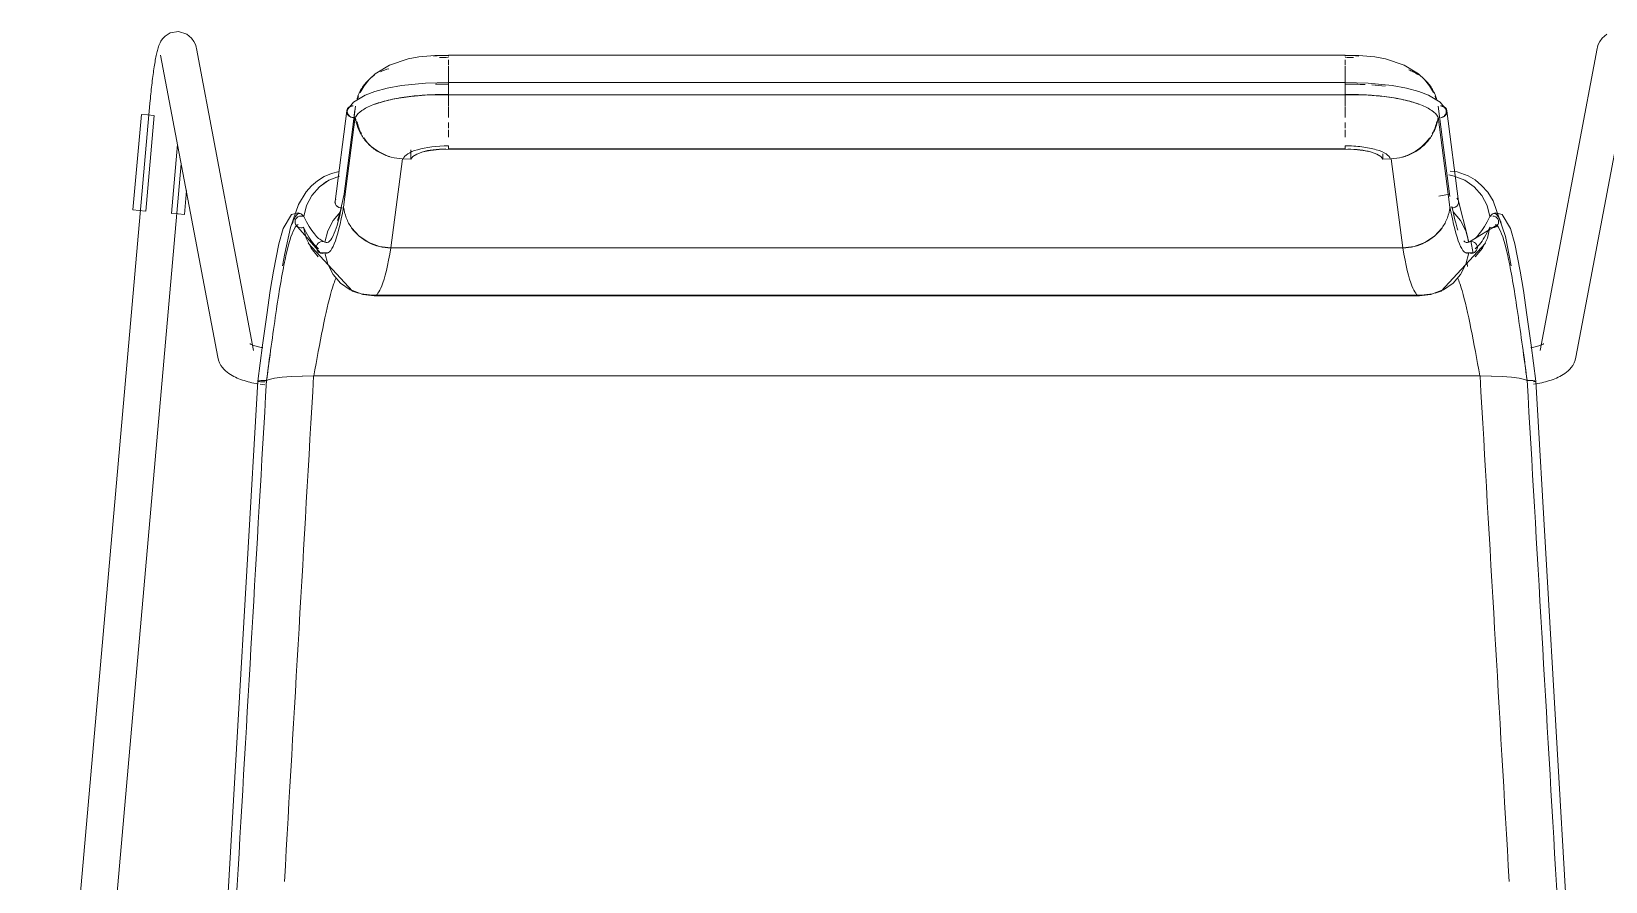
# Model space of a CAD drawing. Header units: millimetres. Extents: x 155927 to 317870, y -36033 to 97293.
# Drawn here: x 164063 to 164580, y 12869 to 13148 of the extents above; entities that cross this region are included whole.
import ezdxf

# ---------------------------------------------------------------- set-up
doc = ezdxf.new("R2010")
doc.units = ezdxf.units.MM
doc.header["$MEASUREMENT"] = 0
doc.layers.add('I-FURN', color=8, linetype='CONTINUOUS', lineweight=9)

msp = doc.modelspace()

# ---------------------------------------------------------------- linework, layer by layer
at = {"layer": 'I-FURN'}
for p, q in [((164108.38, 13147.8), (164106.73, 13146.75)), ((164111.14, 13148.28), (164108.38, 13147.8)), ((164113.89, 13147.45), (164111.14, 13148.28)), ((164113.89, 13147.45), (164115.47, 13146.12)), ((164580.83, 13147.45), (164579.25, 13146.12)), ((164104.11, 13141.67), (164104.01, 13141.24)), ((164104.21, 13142.08), (164104.11, 13141.67)), ((164104.32, 13142.48), (164104.21, 13142.08)), ((164104.44, 13142.88), (164104.32, 13142.48)), ((164104.56, 13143.28), (164104.44, 13142.88)), ((164104.7, 13143.68), (164104.56, 13143.28)), ((164104.87, 13144.11), (164104.7, 13143.68)), ((164105.09, 13144.58), (164104.87, 13144.11)), ((164105.39, 13145.14), (164105.09, 13144.58)), ((164105.87, 13145.85), (164105.39, 13145.14)), ((164106.73, 13146.75), (164105.87, 13145.85)), ((164115.47, 13146.12), (164116.21, 13145.04)), ((164116.21, 13145.04), (164116.59, 13144.24)), ((164116.59, 13144.24), (164116.8, 13143.62)), ((164116.8, 13143.62), (164116.94, 13143.1)), ((164116.94, 13143.1), (164117.03, 13142.69)), ((164135.84, 13043.4), (164117.03, 13142.69)), ((164577.69, 13142.69), (164558.88, 13043.4)), ((164577.78, 13143.1), (164577.69, 13142.69)), ((164577.92, 13143.62), (164577.78, 13143.1)), ((164578.13, 13144.24), (164577.92, 13143.62)), ((164578.5, 13145.04), (164578.13, 13144.24)), ((164579.25, 13146.12), (164578.5, 13145.04)), ((164103.16, 13136.61), (164103.07, 13136.01)), ((164103.25, 13137.2), (164103.16, 13136.61)), ((164103.34, 13137.77), (164103.25, 13137.2)), ((164103.44, 13138.32), (164103.34, 13137.77)), ((164103.53, 13138.85), (164103.44, 13138.32)), ((164103.62, 13139.37), (164103.53, 13138.85)), ((164103.72, 13139.86), (164103.62, 13139.37)), ((164103.81, 13140.34), (164103.72, 13139.86)), ((164103.91, 13140.8), (164103.81, 13140.34)), ((164104.01, 13141.24), (164103.91, 13140.8)), ((164105.24, 13140.45), (164124.05, 13041.16)), ((164175.84, 13134.36), (164180.56, 13137.23)), ((164180.56, 13137.23), (164186.71, 13139.25)), ((164186.71, 13139.25), (164190.21, 13139.9)), ((164190.21, 13139.9), (164195.42, 13140.42)), ((164195.42, 13140.42), (164199.93, 13140.5)), ((164199.93, 13140.5), (164199.93, 13140.33)), ((164494.79, 13140.5), (164199.93, 13140.5)), ((164199.93, 13140.2), (164199.93, 13140.48)), ((164199.93, 13137.26), (164199.93, 13139.01)), ((164199.93, 13134.4), (164199.93, 13136.98)), ((164494.79, 13140.33), (164494.79, 13140.5)), ((164499.3, 13140.42), (164494.79, 13140.5)), ((164494.79, 13140.48), (164494.79, 13140.2)), ((164494.79, 13139.01), (164494.79, 13137.26)), ((164494.79, 13136.98), (164494.79, 13134.4)), ((164504.51, 13139.9), (164499.3, 13140.42)), ((164508.01, 13139.25), (164504.51, 13139.9)), ((164514.16, 13137.23), (164508.01, 13139.25)), ((164518.88, 13134.36), (164514.16, 13137.23)), ((164570.67, 13041.16), (164589.48, 13140.45)), ((164102.45, 13131.38), (164102.37, 13130.67)), ((164102.54, 13132.08), (164102.45, 13131.38)), ((164102.62, 13132.77), (164102.54, 13132.08)), ((164102.71, 13133.44), (164102.62, 13132.77)), ((164102.8, 13134.11), (164102.71, 13133.44)), ((164102.89, 13134.76), (164102.8, 13134.11)), ((164102.98, 13135.39), (164102.89, 13134.76)), ((164103.07, 13136.01), (164102.98, 13135.39)), ((164172.2, 13130.45), (164173.87, 13132.52)), ((164173.87, 13132.52), (164175.84, 13134.36)), ((164184.49, 13130.52), (164192.37, 13131.32)), ((164192.37, 13131.32), (164199.93, 13131.46)), ((164199.93, 13134.24), (164199.93, 13131.22)), ((164199.93, 13131.22), (164199.93, 13134.23)), ((164494.79, 13131.46), (164199.93, 13131.46)), ((164199.93, 13127.51), (164199.93, 13131.46)), ((164199.93, 13131.46), (164199.93, 13131.39)), ((164199.93, 13131.39), (164199.93, 13131.2)), ((164494.79, 13131.22), (164494.79, 13134.24)), ((164494.79, 13134.23), (164494.79, 13131.22)), ((164494.79, 13131.46), (164494.79, 13127.61)), ((164502.35, 13131.32), (164494.79, 13131.46)), ((164494.79, 13131.39), (164494.79, 13131.46)), ((164494.79, 13131.2), (164494.79, 13131.39)), ((164510.23, 13130.52), (164502.35, 13131.32)), ((164520.85, 13132.52), (164518.88, 13134.36)), ((164522.52, 13130.45), (164520.85, 13132.52)), ((164101.91, 13126.26), (164101.84, 13125.51)), ((164101.98, 13127.01), (164101.91, 13126.26)), ((164102.06, 13127.76), (164101.98, 13127.01)), ((164102.13, 13128.49), (164102.06, 13127.76)), ((164102.21, 13129.23), (164102.13, 13128.49)), ((164102.29, 13129.95), (164102.21, 13129.23)), ((164102.37, 13130.67), (164102.29, 13129.95)), ((164168.73, 13125.08), (164172.56, 13127.38)), ((164170.86, 13128.18), (164172.2, 13130.45)), ((164172.56, 13127.38), (164175.73, 13128.57)), ((164175.73, 13128.57), (164179.77, 13129.65)), ((164182.1, 13126.11), (164178.6, 13125.3)), ((164179.77, 13129.65), (164184.49, 13130.52)), ((164187.54, 13126.94), (164182.1, 13126.11)), ((164193.52, 13127.41), (164187.54, 13126.94)), ((164199.93, 13127.5), (164193.52, 13127.41)), ((164199.93, 13131.2), (164199.93, 13130.89)), ((164199.93, 13130.89), (164199.93, 13130.5)), ((164199.93, 13130.5), (164199.93, 13130.05)), ((164199.93, 13130.05), (164199.93, 13129.56)), ((164199.93, 13129.56), (164199.93, 13129.06)), ((164199.93, 13129.06), (164199.93, 13128.58)), ((164199.93, 13128.58), (164199.93, 13128.17)), ((164199.93, 13128.17), (164199.93, 13127.84)), ((164199.93, 13127.84), (164199.93, 13127.61)), ((164199.93, 13127.61), (164199.93, 13127.51)), ((164199.93, 13127.53), (164199.93, 13123.72)), ((164199.93, 13123.72), (164199.93, 13127.53)), ((164199.93, 13127.5), (164494.79, 13127.5)), ((164494.79, 13130.89), (164494.79, 13131.2)), ((164494.79, 13130.5), (164494.79, 13130.89)), ((164494.79, 13130.05), (164494.79, 13130.5)), ((164494.79, 13129.56), (164494.79, 13130.05)), ((164494.79, 13129.06), (164494.79, 13129.56)), ((164494.79, 13128.58), (164494.79, 13129.06)), ((164494.79, 13128.17), (164494.79, 13128.58)), ((164494.79, 13127.84), (164494.79, 13128.17)), ((164494.79, 13127.61), (164494.79, 13127.84)), ((164494.79, 13123.72), (164494.79, 13127.53)), ((164494.79, 13127.53), (164494.79, 13123.72)), ((164501.01, 13127.42), (164494.79, 13127.5)), ((164507.57, 13126.89), (164501.01, 13127.42)), ((164511.59, 13126.3), (164507.57, 13126.89)), ((164514.95, 13129.65), (164510.23, 13130.52)), ((164516.02, 13125.33), (164511.59, 13126.3)), ((164518.99, 13128.57), (164514.95, 13129.65)), ((164522.16, 13127.38), (164518.99, 13128.57)), ((164525.99, 13125.08), (164522.16, 13127.38)), ((164523.86, 13128.18), (164522.52, 13130.45)), ((164101.76, 13124.6), (164062.81, 12681.28)), ((164096.18, 13089.59), (164098.94, 13121)), ((164098.94, 13121), (164100.99, 13120.82)), ((164101.77, 13124.76), (164101.76, 13124.6)), ((164101.84, 13125.51), (164101.77, 13124.76)), ((164162.63, 13092.42), (164166.48, 13122.19)), ((164165.48, 13094.06), (164169.32, 13123.75)), ((164166.84, 13122.69), (164168.73, 13125.08)), ((164168.55, 13117.78), (164169.17, 13122.56)), ((164175.78, 13124.43), (164175.26, 13124.24)), ((164178.6, 13125.3), (164175.78, 13124.43)), ((164199.93, 13119.97), (164199.93, 13123.52)), ((164494.79, 13123.52), (164494.79, 13119.97)), ((164519.46, 13124.24), (164516.02, 13125.33)), ((164525.4, 13123.75), (164529.24, 13094.06)), ((164527.88, 13122.69), (164525.99, 13125.08)), ((164528.24, 13122.19), (164532.09, 13092.42)), ((164100.42, 13089.21), (164103.18, 13120.62)), ((164100.99, 13120.82), (164103.05, 13120.64)), ((164165.46, 13090.51), (164169.3, 13120.21)), ((164199.93, 13116.5), (164199.93, 13118.34)), ((164199.93, 13113.51), (164199.93, 13115.98)), ((164494.79, 13118.34), (164494.79, 13116.5)), ((164494.79, 13115.98), (164494.79, 13113.51)), ((164529.26, 13090.51), (164525.42, 13120.21)), ((164526.17, 13117.78), (164525.85, 13120.22)), ((164110.85, 13111.08), (164108.86, 13088.47)), ((164181, 13077.13), (164184.86, 13106.41)), ((164184.86, 13106.41), (164187.58, 13106.34)), ((164187.58, 13109.35), (164187.58, 13106.34)), ((164187.58, 13106.34), (164188.22, 13107.2)), ((164188.22, 13107.2), (164189.57, 13107.99)), ((164189.57, 13107.99), (164191.55, 13108.66)), ((164191.55, 13108.66), (164194.05, 13109.17)), ((164194.05, 13109.17), (164196.9, 13109.49)), ((164196.9, 13109.49), (164199.93, 13109.6)), ((164494.79, 13109.66), (164199.93, 13109.66)), ((164199.93, 13109.6), (164494.79, 13109.6)), ((164494.79, 13109.6), (164497.82, 13109.49)), ((164497.82, 13109.49), (164500.67, 13109.17)), ((164500.67, 13109.17), (164503.17, 13108.66)), ((164503.17, 13108.66), (164505.15, 13107.99)), ((164505.15, 13107.99), (164506.5, 13107.2)), ((164506.5, 13107.2), (164507.14, 13106.34)), ((164507.14, 13106.34), (164507.14, 13108.01)), ((164507.14, 13106.34), (164509.86, 13106.41)), ((164509.86, 13106.41), (164513.72, 13077.13)), ((164074.76, 12680.23), (164112.06, 13104.73)), ((164159.07, 13100.58), (164156.87, 13099.2)), ((164161.43, 13101.61), (164159.07, 13100.58)), ((164164.08, 13100.75), (164160.57, 13099.35)), ((164163.94, 13102.27), (164161.43, 13101.61)), ((164528.89, 13101.12), (164530.63, 13100.75)), ((164530.64, 13100.75), (164528.9, 13101.12)), ((164531.63, 13102.09), (164529.36, 13102.38)), ((164534.15, 13099.35), (164530.64, 13100.75)), ((164535.23, 13100.8), (164531.63, 13102.09)), ((164537.5, 13099.45), (164535.23, 13100.8)), ((164113.09, 13088.1), (164113.79, 13095.99)), ((164153.15, 13095.56), (164150.65, 13091.44)), ((164154.89, 13097.52), (164153.15, 13095.56)), ((164156.87, 13099.2), (164154.89, 13097.52)), ((164157.48, 13097.18), (164155, 13094.35)), ((164160.57, 13099.35), (164157.48, 13097.18)), ((164157.48, 13097.18), (164159.85, 13098.93)), ((164537.24, 13097.18), (164534.15, 13099.35)), ((164539.72, 13094.35), (164537.24, 13097.18)), ((164539.67, 13097.68), (164537.5, 13099.45)), ((164541.66, 13095.43), (164539.67, 13097.68)), ((164543.48, 13092.61), (164541.66, 13095.43)), ((164150.65, 13091.44), (164147.98, 13083.82)), ((164153.26, 13091.03), (164152.36, 13087.4)), ((164155, 13094.35), (164153.26, 13091.03)), ((164162.68, 13092.65), (164162.61, 13092.18)), ((164162.61, 13092.18), (164162.68, 13091.71)), ((164162.87, 13093.09), (164162.68, 13092.65)), ((164162.68, 13091.71), (164162.87, 13091.27)), ((164162.87, 13091.27), (164163.16, 13090.89)), ((164163.16, 13090.89), (164163.55, 13090.59)), ((164163.55, 13090.59), (164164, 13090.4)), ((164164, 13090.4), (164164.49, 13090.32)), ((164164.23, 13088.55), (164165.6, 13094.84)), ((164164.49, 13090.32), (164164.99, 13090.35)), ((164529.12, 13094.84), (164525.63, 13094.15)), ((164529.73, 13090.35), (164530.23, 13090.32)), ((164530.23, 13090.32), (164530.72, 13090.4)), ((164530.72, 13090.4), (164531.17, 13090.59)), ((164531.17, 13090.59), (164531.56, 13090.89)), ((164531.85, 13093.09), (164531.56, 13093.48)), ((164531.56, 13090.89), (164531.85, 13091.27)), ((164532.04, 13092.65), (164531.85, 13093.09)), ((164531.85, 13091.27), (164532.04, 13091.71)), ((164532.11, 13092.18), (164532.04, 13092.65)), ((164532.04, 13091.71), (164532.11, 13092.18)), ((164532.08, 13092.49), (164535.05, 13080.88)), ((164541.46, 13091.03), (164539.72, 13094.35)), ((164542.36, 13087.4), (164541.46, 13091.03)), ((164547.47, 13080.89), (164543.48, 13092.61)), ((164098.23, 13089.41), (164096.18, 13089.59)), ((164100.29, 13089.22), (164098.23, 13089.41)), ((164111.05, 13088.28), (164108.99, 13088.46)), ((164113.09, 13088.1), (164111.05, 13088.28)), ((164145.58, 13083.45), (164148.35, 13088.09)), ((164148.35, 13088.09), (164150.54, 13088.62)), ((164149.48, 13085.7), (164149.56, 13086.18)), ((164149.55, 13086.18), (164149.48, 13085.7)), ((164149.54, 13085.21), (164149.48, 13085.7)), ((164149.48, 13085.7), (164149.54, 13085.21)), ((164149.73, 13084.75), (164149.54, 13085.21)), ((164149.54, 13085.21), (164149.72, 13084.75)), ((164149.75, 13086.64), (164149.55, 13086.18)), ((164149.56, 13086.18), (164149.75, 13086.64)), ((164149.68, 13084.84), (164157.8, 13075.42)), ((164149.83, 13084.57), (164149.71, 13084.79)), ((164149.72, 13084.75), (164150.01, 13084.35)), ((164150.01, 13084.35), (164149.73, 13084.75)), ((164149.75, 13086.64), (164150.05, 13087.03)), ((164150.05, 13087.03), (164149.75, 13086.64)), ((164150.05, 13087.03), (164150.44, 13087.34)), ((164150.44, 13087.34), (164150.05, 13087.03)), ((164150.44, 13087.34), (164150.9, 13087.53)), ((164150.89, 13087.53), (164150.44, 13087.34)), ((164150.54, 13088.62), (164151.45, 13088.32)), ((164151.39, 13087.61), (164150.89, 13087.53)), ((164150.9, 13087.53), (164151.39, 13087.61)), ((164151.39, 13087.61), (164151.89, 13087.56)), ((164151.89, 13087.57), (164151.39, 13087.61)), ((164152.36, 13087.4), (164151.89, 13087.57)), ((164151.89, 13087.56), (164152.36, 13087.4)), ((164161.96, 13086.14), (164160.21, 13082.75)), ((164164.47, 13089.02), (164161.96, 13086.14)), ((164163.47, 13086.11), (164164.23, 13088.55)), ((164532.76, 13086.14), (164530.25, 13089.02)), ((164534.51, 13082.75), (164532.76, 13086.14)), ((164545.04, 13084.84), (164535.65, 13079.13)), ((164542.83, 13087.57), (164542.36, 13087.4)), ((164542.36, 13087.4), (164542.83, 13087.56)), ((164544.18, 13088.62), (164543.27, 13088.32)), ((164543.33, 13087.61), (164543.82, 13087.53)), ((164543.83, 13087.53), (164543.33, 13087.61)), ((164543.82, 13087.53), (164544.28, 13087.34)), ((164544.28, 13087.34), (164543.83, 13087.53)), ((164546.37, 13088.09), (164544.18, 13088.62)), ((164544.28, 13087.34), (164544.67, 13087.03)), ((164544.67, 13087.03), (164544.28, 13087.34)), ((164544.67, 13087.03), (164544.97, 13086.64)), ((164544.97, 13086.64), (164544.67, 13087.03)), ((164544.99, 13084.75), (164544.7, 13084.35)), ((164544.71, 13084.35), (164545, 13084.75)), ((164544.97, 13086.64), (164545.16, 13086.18)), ((164545.17, 13086.18), (164544.97, 13086.64)), ((164545.18, 13085.21), (164544.99, 13084.75)), ((164545, 13084.75), (164545.18, 13085.21)), ((164545.16, 13086.18), (164545.23, 13085.7)), ((164545.24, 13085.7), (164545.17, 13086.18)), ((164545.23, 13085.7), (164545.18, 13085.21)), ((164545.18, 13085.21), (164545.24, 13085.7)), ((164549.14, 13083.45), (164546.37, 13088.09)), ((164144.17, 13078.45), (164145.58, 13083.45)), ((164147.98, 13083.82), (164146.09, 13075.3)), ((164150.39, 13084.03), (164150.01, 13084.35)), ((164150.01, 13084.35), (164150.39, 13084.03)), ((164150.84, 13083.83), (164150.39, 13084.03)), ((164150.39, 13084.03), (164150.84, 13083.82)), ((164151.33, 13083.74), (164150.84, 13083.83)), ((164150.84, 13083.82), (164151.33, 13083.73)), ((164151.83, 13083.77), (164151.33, 13083.74)), ((164151.33, 13083.73), (164151.83, 13083.76)), ((164152.31, 13083.92), (164151.83, 13083.77)), ((164151.83, 13083.76), (164152.31, 13083.91)), ((164153.1, 13080.3), (164152.31, 13083.92)), ((164152.31, 13083.91), (164153.09, 13080.3)), ((164153.09, 13080.3), (164154.73, 13076.98)), ((164154.74, 13076.98), (164153.1, 13080.3)), ((164160.21, 13082.75), (164159.32, 13079.03)), ((164168.09, 13083.75), (164170.57, 13081)), ((164170.57, 13081), (164173.69, 13078.93)), ((164521.03, 13078.93), (164524.14, 13081)), ((164524.14, 13081), (164526.63, 13083.75)), ((164535.4, 13079.03), (164534.51, 13082.75)), ((164535.05, 13080.88), (164535.37, 13079.01)), ((164541.62, 13080.3), (164539.98, 13076.98)), ((164539.99, 13076.98), (164541.63, 13080.3)), ((164542.41, 13083.92), (164541.62, 13080.3)), ((164541.63, 13080.3), (164542.41, 13083.91)), ((164542.89, 13083.77), (164542.41, 13083.92)), ((164542.41, 13083.91), (164542.89, 13083.76)), ((164543.39, 13083.74), (164542.89, 13083.77)), ((164542.89, 13083.76), (164543.39, 13083.73)), ((164543.88, 13083.83), (164543.39, 13083.74)), ((164543.39, 13083.73), (164543.88, 13083.82)), ((164544.33, 13084.03), (164543.88, 13083.83)), ((164543.88, 13083.82), (164544.33, 13084.03)), ((164544.7, 13084.35), (164544.33, 13084.03)), ((164544.33, 13084.03), (164544.71, 13084.35)), ((164549.37, 13071.23), (164547.47, 13080.89)), ((164550.55, 13078.45), (164549.14, 13083.45)), ((164142.37, 13069.44), (164144.17, 13078.45)), ((164146.09, 13075.3), (164145.35, 13071.23)), ((164153.79, 13078.65), (164168.39, 13062.95)), ((164154.73, 13076.98), (164157.13, 13074.14)), ((164157.13, 13074.14), (164154.74, 13076.98)), ((164156.54, 13077.77), (164156.47, 13077.28)), ((164156.47, 13077.28), (164156.54, 13076.79)), ((164156.48, 13077.28), (164156.54, 13077.77)), ((164156.54, 13076.79), (164156.48, 13077.28)), ((164156.54, 13077.77), (164156.73, 13078.23)), ((164156.73, 13078.23), (164156.54, 13077.77)), ((164156.73, 13076.33), (164156.54, 13076.79)), ((164156.54, 13076.79), (164156.73, 13076.33)), ((164156.73, 13078.23), (164157.03, 13078.63)), ((164157.02, 13078.63), (164156.73, 13078.23)), ((164157.03, 13075.93), (164156.73, 13076.33)), ((164156.73, 13076.33), (164157.02, 13075.92)), ((164157.41, 13078.95), (164157.02, 13078.63)), ((164157.02, 13075.92), (164157.41, 13075.61)), ((164157.03, 13078.63), (164157.41, 13078.95)), ((164157.41, 13075.61), (164157.03, 13075.93)), ((164157.41, 13078.95), (164157.86, 13079.15)), ((164157.86, 13079.15), (164157.41, 13078.95)), ((164157.86, 13075.41), (164157.41, 13075.61)), ((164157.41, 13075.61), (164157.86, 13075.41)), ((164157.5, 13075.56), (164160.38, 13075.51)), ((164157.86, 13079.15), (164158.35, 13079.23)), ((164158.35, 13079.23), (164157.86, 13079.15)), ((164158.35, 13075.33), (164157.86, 13075.41)), ((164157.86, 13075.41), (164158.35, 13075.32)), ((164158.35, 13079.23), (164158.85, 13079.19)), ((164158.85, 13079.19), (164158.35, 13079.23)), ((164158.85, 13075.37), (164158.35, 13075.33)), ((164158.35, 13075.32), (164158.85, 13075.36)), ((164158.64, 13079.32), (164159.07, 13079.13)), ((164158.85, 13079.19), (164159.32, 13079.03)), ((164159.32, 13079.03), (164158.85, 13079.19)), ((164159.32, 13075.53), (164158.85, 13075.37)), ((164158.85, 13075.36), (164159.32, 13075.52)), ((164159.32, 13075.52), (164160.21, 13071.81)), ((164173.69, 13078.93), (164177.23, 13077.61)), ((164177.23, 13077.61), (164181, 13077.13)), ((164513.72, 13077.13), (164181, 13077.13)), ((164181, 13077.13), (164513.72, 13077.13)), ((164513.72, 13077.13), (164517.49, 13077.61)), ((164517.49, 13077.61), (164521.03, 13078.93)), ((164540.93, 13078.65), (164526.33, 13062.95)), ((164537.22, 13075.56), (164534.34, 13075.51)), ((164534.51, 13071.81), (164535.4, 13075.52)), ((164535.4, 13079.03), (164535.87, 13079.19)), ((164535.87, 13079.19), (164535.4, 13079.03)), ((164535.87, 13075.37), (164535.4, 13075.53)), ((164535.4, 13075.52), (164535.87, 13075.36)), ((164535.87, 13079.19), (164536.37, 13079.23)), ((164536.37, 13079.23), (164535.87, 13079.19)), ((164536.37, 13075.33), (164535.87, 13075.37)), ((164535.87, 13075.36), (164536.37, 13075.32)), ((164536.92, 13075.42), (164536.08, 13079.32)), ((164536.37, 13079.23), (164536.86, 13079.15)), ((164536.86, 13079.15), (164536.37, 13079.23)), ((164536.86, 13075.41), (164536.37, 13075.33)), ((164536.37, 13075.32), (164536.86, 13075.41)), ((164536.86, 13079.15), (164537.31, 13078.95)), ((164537.31, 13078.95), (164536.86, 13079.15)), ((164537.31, 13075.61), (164536.86, 13075.41)), ((164536.86, 13075.41), (164537.31, 13075.61)), ((164537.31, 13078.95), (164537.69, 13078.63)), ((164537.7, 13078.63), (164537.31, 13078.95)), ((164537.69, 13075.93), (164537.31, 13075.61)), ((164537.31, 13075.61), (164537.7, 13075.92)), ((164539.98, 13076.98), (164537.58, 13074.14)), ((164537.59, 13074.14), (164539.99, 13076.98)), ((164537.69, 13078.63), (164537.99, 13078.23)), ((164537.99, 13076.33), (164537.69, 13075.93)), ((164537.99, 13078.23), (164537.7, 13078.63)), ((164537.7, 13075.92), (164537.99, 13076.33)), ((164537.99, 13078.23), (164538.17, 13077.77)), ((164538.18, 13077.77), (164537.99, 13078.23)), ((164538.17, 13076.79), (164537.99, 13076.33)), ((164537.99, 13076.33), (164538.18, 13076.79)), ((164538.17, 13077.77), (164538.24, 13077.28)), ((164538.24, 13077.28), (164538.17, 13076.79)), ((164538.25, 13077.28), (164538.18, 13077.77)), ((164538.18, 13076.79), (164538.25, 13077.28)), ((164552.35, 13069.44), (164550.55, 13078.45)), ((164141.34, 13063.12), (164142.37, 13069.44)), ((164160.23, 13071.75), (164161.96, 13068.42)), ((164161.97, 13068.42), (164160.24, 13071.75)), ((164534.48, 13071.75), (164532.75, 13068.42)), ((164532.76, 13068.42), (164534.49, 13071.75)), ((164553.38, 13063.12), (164552.35, 13069.44)), ((164161.96, 13068.42), (164164.47, 13065.54)), ((164164.47, 13065.55), (164161.97, 13068.42)), ((164167.61, 13063.38), (164164.47, 13065.55)), ((164164.47, 13065.54), (164167.61, 13063.37)), ((164530.25, 13065.55), (164527.11, 13063.38)), ((164527.11, 13063.37), (164530.25, 13065.54)), ((164532.75, 13068.42), (164530.25, 13065.55)), ((164530.25, 13065.54), (164532.76, 13068.42)), ((164140.15, 13055.1), (164141.34, 13063.12)), ((164167.29, 13063.55), (164171.76, 13061.82)), ((164171.18, 13062.01), (164167.61, 13063.38)), ((164167.61, 13063.37), (164171.18, 13062.01)), ((164168.39, 13062.95), (164170.32, 13062.25)), ((164174.97, 13061.54), (164171.18, 13062.01)), ((164171.18, 13062.01), (164174.97, 13061.53)), ((164171.76, 13061.82), (164175.51, 13061.38)), ((164519.75, 13061.53), (164174.97, 13061.53)), ((164174.97, 13061.53), (164519.75, 13061.53)), ((164175.5, 13061.38), (164480.3, 13061.38)), ((164480.3, 13061.38), (164519.21, 13061.38)), ((164522.96, 13061.82), (164519.21, 13061.38)), ((164523.54, 13062.01), (164519.75, 13061.54)), ((164519.75, 13061.53), (164523.54, 13062.01)), ((164527.43, 13063.55), (164522.96, 13061.82)), ((164527.11, 13063.38), (164523.54, 13062.01)), ((164523.54, 13062.01), (164527.11, 13063.37)), ((164526.33, 13062.95), (164524.4, 13062.25)), ((164554.57, 13055.1), (164553.38, 13063.12)), ((164138.8, 13045.17), (164140.15, 13055.1)), ((164555.92, 13045.17), (164554.57, 13055.1)), ((164134.62, 13045.63), (164134.65, 13045.61)), ((164134.65, 13045.61), (164134.72, 13045.57)), ((164134.72, 13045.57), (164134.81, 13045.52)), ((164134.81, 13045.52), (164134.96, 13045.45)), ((164134.96, 13045.45), (164135.15, 13045.36)), ((164135.15, 13045.36), (164135.39, 13045.26)), ((164135.39, 13045.26), (164135.65, 13045.16)), ((164135.65, 13045.16), (164135.96, 13045.06)), ((164135.96, 13045.06), (164136.29, 13044.95)), ((164136.29, 13044.95), (164136.66, 13044.84)), ((164136.66, 13044.84), (164137.05, 13044.73)), ((164137.05, 13044.73), (164137.47, 13044.63)), ((164137.25, 13033.32), (164138.8, 13045.17)), ((164137.47, 13044.63), (164137.92, 13044.52)), ((164137.92, 13044.52), (164138.39, 13044.42)), ((164138.39, 13044.42), (164138.88, 13044.32)), ((164556.33, 13044.42), (164555.84, 13044.32)), ((164557.47, 13033.32), (164555.92, 13045.17)), ((164556.8, 13044.52), (164556.33, 13044.42)), ((164557.24, 13044.63), (164556.8, 13044.52)), ((164557.67, 13044.73), (164557.24, 13044.63)), ((164558.06, 13044.84), (164557.67, 13044.73)), ((164558.43, 13044.95), (164558.06, 13044.84)), ((164558.76, 13045.06), (164558.43, 13044.95)), ((164559.07, 13045.16), (164558.76, 13045.06)), ((164559.33, 13045.26), (164559.07, 13045.16)), ((164559.57, 13045.36), (164559.33, 13045.26)), ((164559.76, 13045.45), (164559.57, 13045.36)), ((164559.91, 13045.52), (164559.76, 13045.45)), ((164560, 13045.57), (164559.91, 13045.52)), ((164560.07, 13045.61), (164560, 13045.57)), ((164560.1, 13045.63), (164560.07, 13045.61)), ((164124.05, 13041.16), (164124.31, 13040.17)), ((164124.31, 13040.17), (164124.67, 13039.28)), ((164124.67, 13039.28), (164125.11, 13038.49)), ((164125.11, 13038.49), (164125.59, 13037.8)), ((164569.61, 13038.49), (164569.13, 13037.8)), ((164570.05, 13039.28), (164569.61, 13038.49)), ((164570.41, 13040.17), (164570.05, 13039.28)), ((164570.67, 13041.16), (164570.41, 13040.17)), ((164137.24, 13033.31), (164117.96, 12701.41)), ((164125.59, 13037.8), (164126.1, 13037.2)), ((164126.1, 13037.2), (164126.63, 13036.69)), ((164126.63, 13036.69), (164127.16, 13036.23)), ((164127.16, 13036.23), (164127.69, 13035.83)), ((164127.69, 13035.83), (164128.22, 13035.47)), ((164128.22, 13035.47), (164128.76, 13035.15)), ((164128.76, 13035.15), (164129.3, 13034.86)), ((164129.3, 13034.86), (164129.85, 13034.59)), ((164129.85, 13034.59), (164130.41, 13034.33)), ((164130.41, 13034.33), (164130.98, 13034.1)), ((164130.98, 13034.1), (164131.56, 13033.88)), ((164131.56, 13033.88), (164132.16, 13033.67)), ((164132.16, 13033.67), (164132.76, 13033.48)), ((164132.76, 13033.48), (164133.38, 13033.3)), ((164133.38, 13033.3), (164134.01, 13033.12)), ((164134.01, 13033.12), (164134.65, 13032.96)), ((164134.65, 13032.96), (164135.31, 13032.81)), ((164137.24, 13033.32), (164137.31, 13033.37)), ((164137.3, 13033.26), (164137.24, 13033.31)), ((164137.32, 13033.37), (164137.25, 13033.32)), ((164137.25, 13033.32), (164137.31, 13033.26)), ((164137.49, 13033.21), (164137.3, 13033.26)), ((164137.31, 13033.37), (164137.51, 13033.42)), ((164137.31, 13033.26), (164137.49, 13033.21)), ((164137.51, 13033.42), (164137.32, 13033.37)), ((164137.49, 13033.21), (164137.78, 13033.17)), ((164137.78, 13033.17), (164137.49, 13033.21)), ((164137.81, 13033.46), (164137.51, 13033.42)), ((164137.51, 13033.42), (164137.81, 13033.46)), ((164137.78, 13033.17), (164138.16, 13033.13)), ((164138.16, 13033.13), (164137.78, 13033.17)), ((164138.19, 13033.5), (164137.81, 13033.46)), ((164137.81, 13033.46), (164138.19, 13033.5)), ((164138.16, 13033.13), (164138.61, 13033.11)), ((164138.61, 13033.11), (164138.16, 13033.13)), ((164138.65, 13033.52), (164138.19, 13033.5)), ((164138.19, 13033.5), (164138.65, 13033.52)), ((164138.61, 13033.11), (164139.1, 13033.1)), ((164139.1, 13033.1), (164138.61, 13033.11)), ((164139.14, 13033.53), (164138.65, 13033.52)), ((164138.65, 13033.52), (164139.14, 13033.53)), ((164139.1, 13033.1), (164139.6, 13033.1)), ((164139.6, 13033.1), (164139.1, 13033.1)), ((164139.64, 13033.52), (164139.14, 13033.53)), ((164139.14, 13033.53), (164139.64, 13033.52)), ((164140.11, 13033.5), (164139.64, 13033.52)), ((164139.64, 13033.52), (164140.11, 13033.5)), ((164140.11, 13033.5), (164141.01, 13033.9)), ((164141.01, 13033.9), (164140.11, 13033.5)), ((164142.76, 13034.27), (164141.01, 13033.9)), ((164141.01, 13033.9), (164142.75, 13034.27)), ((164142.75, 13034.27), (164145.22, 13034.58)), ((164145.25, 13034.58), (164142.76, 13034.27)), ((164145.25, 13034.58), (164148.31, 13034.82)), ((164148.36, 13034.82), (164145.25, 13034.58)), ((164148.35, 13034.82), (164151.83, 13034.97)), ((164151.89, 13034.97), (164148.36, 13034.82)), ((164151.89, 13034.97), (164155.58, 13035.03)), ((164155.66, 13035.03), (164151.89, 13034.97)), ((164539.06, 13035.03), (164155.66, 13035.03)), ((164155.66, 13035.03), (164539.06, 13035.03)), ((164542.83, 13034.97), (164539.06, 13035.03)), ((164539.14, 13035.03), (164542.83, 13034.97)), ((164546.36, 13034.82), (164542.83, 13034.97)), ((164542.89, 13034.97), (164546.37, 13034.82)), ((164549.47, 13034.58), (164546.36, 13034.82)), ((164546.41, 13034.82), (164549.47, 13034.58)), ((164551.96, 13034.27), (164549.47, 13034.58)), ((164549.5, 13034.58), (164551.96, 13034.27)), ((164553.71, 13033.9), (164551.96, 13034.27)), ((164551.97, 13034.27), (164553.71, 13033.9)), ((164553.71, 13033.9), (164554.61, 13033.5)), ((164554.61, 13033.5), (164553.71, 13033.9)), ((164555.08, 13033.52), (164554.61, 13033.5)), ((164554.61, 13033.5), (164555.08, 13033.52)), ((164555.58, 13033.53), (164555.08, 13033.52)), ((164555.08, 13033.52), (164555.58, 13033.53)), ((164556.07, 13033.52), (164555.58, 13033.53)), ((164555.58, 13033.53), (164556.07, 13033.52)), ((164556.52, 13033.5), (164556.07, 13033.52)), ((164556.07, 13033.52), (164556.53, 13033.5)), ((164556.91, 13033.46), (164556.52, 13033.5)), ((164556.53, 13033.5), (164556.91, 13033.46)), ((164556.56, 13033.13), (164556.94, 13033.17)), ((164556.94, 13033.17), (164556.56, 13033.13)), ((164557.21, 13033.42), (164556.91, 13033.46)), ((164556.91, 13033.46), (164557.21, 13033.42)), ((164556.94, 13033.17), (164557.23, 13033.21)), ((164557.23, 13033.21), (164556.94, 13033.17)), ((164557.41, 13033.26), (164557.47, 13033.32)), ((164557.48, 13033.31), (164557.42, 13033.26)), ((164557.48, 13033.31), (164576.76, 12701.41)), ((164560.07, 13032.96), (164559.41, 13032.81)), ((164560.71, 13033.12), (164560.07, 13032.96)), ((164561.34, 13033.3), (164560.71, 13033.12)), ((164561.96, 13033.48), (164561.34, 13033.3)), ((164562.56, 13033.67), (164561.96, 13033.48)), ((164563.16, 13033.88), (164562.56, 13033.67)), ((164563.74, 13034.1), (164563.16, 13033.88)), ((164564.31, 13034.33), (164563.74, 13034.1)), ((164564.87, 13034.59), (164564.31, 13034.33)), ((164565.42, 13034.86), (164564.87, 13034.59)), ((164565.95, 13035.15), (164565.42, 13034.86)), ((164566.5, 13035.47), (164565.95, 13035.15)), ((164567.03, 13035.83), (164566.5, 13035.47)), ((164567.56, 13036.23), (164567.03, 13035.83)), ((164568.09, 13036.69), (164567.56, 13036.23)), ((164568.62, 13037.2), (164568.09, 13036.69)), ((164569.13, 13037.8), (164568.62, 13037.2)), ((164135.31, 13032.81), (164135.97, 13032.67)), ((164135.97, 13032.67), (164136.65, 13032.53)), ((164136.65, 13032.53), (164137.35, 13032.41)), ((164138.05, 13032.29), (164138.77, 13032.18)), ((164138.77, 13032.18), (164139.49, 13032.08)), ((164557.37, 13032.41), (164556.67, 13032.29)), ((164558.06, 13032.53), (164557.37, 13032.41)), ((164558.75, 13032.67), (164558.06, 13032.53)), ((164559.41, 13032.81), (164558.75, 13032.67))]:
    msp.add_line(p, q, dxfattribs=at)
for centre, major_axis, ratio, start_param, end_param in [((164199.93, 13136.22), (-12.4, 0), 0.287441, 4.712389, 4.950404), ((164494.79, 13136.22), (-12.4, 0), 0.287441, 4.492176, 4.712389), ((164199.93, 13124.75), (0, -15.75), 0.000004, 5.8107, 5.99294), ((164494.79, 13124.75), (0, -15.75), 0.000004, 0.290246, 0.472486), ((164164.58, 13092.19), (-1.96, 0), 0.955139, 5.775592, 8.064923), ((164181.13, 13092.2), (-15.78, 0), 0.955139, 0.112537, 0.354036), ((164513.59, 13092.2), (-15.78, 0), 0.955139, 2.787556, 3.029056), ((164530.14, 13092.19), (-1.96, 0), 0.955139, 1.359855, 3.903556), ((164181.13, 13092.2), (-15.78, 0), 0.955139, 0.354206, 0.595753), ((164513.59, 13092.2), (-15.78, 0), 0.955139, 2.545839, 2.787386), ((164181.13, 13092.2), (-15.78, 0), 0.955139, 0.595876, 1.562553), ((164513.59, 13092.2), (-15.78, 0), 0.955139, 1.579038, 2.545717)]:
    msp.add_ellipse(centre, major_axis=major_axis, ratio=ratio, start_param=start_param, end_param=end_param, dxfattribs=at)
for points in [[(164194.96, 13140.19), (164196.55, 13140.34), (164198.22, 13140.42), (164199.93, 13140.41)], [(164494.79, 13140.41), (164496.36, 13140.42), (164497.87, 13140.34), (164499.3, 13140.2)], [(164180.33, 13136.05), (164179.37, 13135.8), (164178.44, 13135.45), (164177.55, 13135.02)], [(164169.5, 13120.2), (164169.86, 13120.93), (164171.17, 13122.33), (164174.87, 13124.23), (164179.94, 13125.76), (164186.08, 13126.87), (164192.94, 13127.5), (164197.59, 13127.57), (164199.93, 13127.53)], [(164170.01, 13126.01), (164170.12, 13126.37), (164170.25, 13126.74), (164170.38, 13127.09)], [(164195.67, 13130.91), (164197.08, 13130.95), (164198.5, 13130.95), (164199.93, 13130.93)], [(164494.79, 13130.93), (164497, 13130.97), (164499.21, 13130.94), (164501.39, 13130.83)], [(164503.59, 13130.69), (164505.07, 13130.58), (164506.52, 13130.43), (164507.94, 13130.25)], [(164524.33, 13127.09), (164524.47, 13126.73), (164524.58, 13126.37), (164524.66, 13126)], [(164519.63, 13124.17), (164521.09, 13123.6), (164523.55, 13122.33), (164524.86, 13120.93), (164525.22, 13120.2)], [(164169.03, 13120.06), (164168.95, 13120.04), (164168.79, 13120.02), (164168.62, 13120.02), (164168.54, 13120.03)], [(164169.3, 13120.21), (164169.45, 13118.97), (164170.03, 13116.59), (164171.79, 13113.25), (164174.32, 13110.41), (164177.47, 13108.22), (164181.07, 13106.81), (164183.57, 13106.45), (164184.86, 13106.41)], [(164171.28, 13114.7), (164170.59, 13115.96), (164170.18, 13117.32), (164169.85, 13118.7)], [(164509.86, 13106.41), (164511.15, 13106.45), (164513.65, 13106.81), (164517.25, 13108.22), (164520.4, 13110.41), (164522.93, 13113.25), (164524.69, 13116.59), (164525.27, 13118.97), (164525.42, 13120.21)], [(164524.96, 13118.69), (164524.65, 13117.31), (164524.14, 13115.94), (164523.45, 13114.68)], [(164185.11, 13106.42), (164185.37, 13107.54), (164188.75, 13109.7), (164196.15, 13110.67), (164199.93, 13110.73)], [(164494.79, 13110.73), (164496.68, 13110.7), (164500.42, 13110.44), (164505.21, 13109.48), (164508.54, 13108.08), (164509.48, 13106.98), (164509.61, 13106.42)], [(164199.09, 13109.65), (164196.32, 13109.59), (164193.17, 13109.32), (164191.56, 13108.71)], [(164503.16, 13108.71), (164501.11, 13109.26), (164498.39, 13109.54), (164495.62, 13109.64)], [(164165.46, 13090.51), (164164.43, 13085.01), (164162.39, 13076.95), (164160.34, 13074.98), (164159.32, 13075.53)], [(164529.26, 13090.51), (164530.29, 13085.01), (164532.33, 13076.95), (164534.38, 13074.98), (164535.4, 13075.53)], [(164529.89, 13090.72), (164530.55, 13087.6), (164531.21, 13084.68), (164531.87, 13082.95)], [(164533.77, 13079.45), (164534.31, 13078.88), (164534.86, 13078.74), (164535.4, 13079.03)], [(164534.88, 13072.19), (164534.92, 13071.82), (164534.97, 13071.44), (164535.01, 13071.06)], [(164174.97, 13061.54), (164175.15, 13061.44), (164175.33, 13061.38), (164175.5, 13061.38)], [(164519.21, 13061.38), (164519.39, 13061.38), (164519.57, 13061.44), (164519.75, 13061.54)], [(164141.29, 13042.67), (164140.9, 13039.64), (164140.51, 13036.58), (164140.13, 13033.51)], [(164553.41, 13042.87), (164553.8, 13039.77), (164554.2, 13036.64), (164554.59, 13033.51)], [(164120.79, 12701.51), (164124.01, 12756.91), (164130.45, 12867.67), (164136.89, 12978.27), (164140.11, 13033.5)], [(164145.99, 12868.79), (164149.19, 12924.25), (164152.39, 12979.67), (164155.58, 13035.03)], [(164539.14, 13035.03), (164542.33, 12979.67), (164545.53, 12924.25), (164548.72, 12868.79)], [(164573.93, 12701.51), (164570.71, 12756.91), (164564.27, 12867.67), (164557.83, 12978.27), (164554.61, 13033.5)]]:
    msp.add_open_spline(points, degree=3, dxfattribs=at)
for points, knots in [([(164175.58, 13133.88), (164175.18, 13133.61), (164173.81, 13132.57), (164171.82, 13130.4), (164170.36, 13127.92), (164169.96, 13126.37), (164169.87, 13125.99)], [0.434972, 0.434972, 0.434972, 0.434972, 0.5, 0.6666667, 0.8333333, 0.8864037, 0.8864037, 0.8864037, 0.8864037]), ([(164518.92, 13134.03), (164518.36, 13134.4), (164517.3, 13134.98), (164516.18, 13135.51), (164515.67, 13135.7)], [0.5767148, 0.5767148, 0.5767148, 0.5767148, 0.6666667, 0.739481, 0.739481, 0.739481, 0.739481]), ([(164524.92, 13126.02), (164524.81, 13126.39), (164524.29, 13127.9), (164522.92, 13130.4), (164521.24, 13132.23), (164520.29, 13133.01)], [0.1134959, 0.1134959, 0.1134959, 0.1134959, 0.1666667, 0.3333333, 0.5, 0.5, 0.5, 0.5]), ([(164494.79, 13127.53), (164497.13, 13127.57), (164501.79, 13127.5), (164508.63, 13126.87), (164514.74, 13125.78), (164517.96, 13124.77), (164519.45, 13124.23)], [0.0000052, 0.0000052, 0.0000052, 0.0000052, 0.1666667, 0.3333333, 0.5, 0.6602535, 0.6602535, 0.6602535, 0.6602535]), ([(164168.45, 13123.79), (164168.3, 13123.8), (164168.08, 13123.78), (164167.79, 13123.71), (164167.52, 13123.62), (164167.21, 13123.43), (164166.89, 13123.14), (164166.65, 13122.79), (164166.52, 13122.43), (164166.47, 13122.13), (164166.47, 13121.85), (164166.5, 13121.59), (164166.57, 13121.34), (164166.69, 13121.08), (164166.88, 13120.77), (164167.2, 13120.45), (164167.6, 13120.21), (164167.95, 13120.1), (164168.32, 13120.02), (164168.77, 13120.03), (164169.12, 13120.13), (164169.3, 13120.21)], [0.1111111, 0.1111111, 0.1111111, 0.1111111, 0.1666667, 0.1944444, 0.2222222, 0.2777778, 0.3333333, 0.3888889, 0.4444444, 0.4791667, 0.5138889, 0.5486111, 0.5833333, 0.6180556, 0.6527778, 0.7222222, 0.7916667, 0.8263889, 0.8611111, 0.9305556, 1, 1, 1, 1]), ([(164168.05, 13120.12), (164167.93, 13120.16), (164167.7, 13120.26), (164167.29, 13120.54), (164166.83, 13121.08), (164166.58, 13121.95), (164166.81, 13122.73), (164167.2, 13123.25), (164167.59, 13123.54), (164168.04, 13123.73), (164168.37, 13123.77), (164168.54, 13123.78)], [-0.8125, -0.8125, -0.8125, -0.8125, -0.765625, -0.71875, -0.625, -0.5, -0.375, -0.3125, -0.25, -0.1875, -0.125, -0.125, -0.125, -0.125]), ([(164526.18, 13123.78), (164526.35, 13123.78), (164526.63, 13123.74), (164527.02, 13123.59), (164527.43, 13123.34), (164527.89, 13122.81), (164528.14, 13121.95), (164527.91, 13121.16), (164527.52, 13120.63), (164527.13, 13120.31), (164526.83, 13120.17), (164526.67, 13120.12)], [-0.875, -0.875, -0.875, -0.875, -0.8125, -0.765625, -0.71875, -0.625, -0.5, -0.375, -0.3125, -0.25, -0.1875, -0.1875, -0.1875, -0.1875]), ([(164526.27, 13120.03), (164526.42, 13120.03), (164526.64, 13120.06), (164526.93, 13120.15), (164527.2, 13120.26), (164527.51, 13120.46), (164527.83, 13120.76), (164528.07, 13121.13), (164528.2, 13121.49), (164528.25, 13121.8), (164528.25, 13122.07), (164528.22, 13122.34), (164528.15, 13122.58), (164528.03, 13122.83), (164527.84, 13123.13), (164527.52, 13123.44), (164527.12, 13123.66), (164526.77, 13123.76), (164526.51, 13123.79), (164526.34, 13123.8), (164526.27, 13123.8)], [0.1111111, 0.1111111, 0.1111111, 0.1111111, 0.1666667, 0.1944444, 0.2222222, 0.2777778, 0.3333333, 0.3888889, 0.4444444, 0.4791667, 0.5138889, 0.5486111, 0.5833333, 0.6180556, 0.6527778, 0.7222222, 0.7916667, 0.8263889, 0.8611111, 0.8888889, 0.8888889, 0.8888889, 0.8888889]), ([(164180.51, 13107.2), (164179.57, 13107.5), (164176.34, 13108.9), (164173.27, 13111.18), (164172.13, 13113.33)], [-0.7962832, -0.7962832, -0.7962832, -0.7962832, -0.6666667, -0.3333333, -0.3333333, -0.3333333, -0.3333333]), ([(164522.58, 13113.33), (164521.15, 13111.28), (164518.21, 13108.77), (164514.63, 13107.21), (164513.39, 13106.96)], [-0.6666667, -0.6666667, -0.6666667, -0.6666667, -0.3333333, -0.1666667, -0.1666667, -0.1666667, -0.1666667]), ([(164164.76, 13090.42), (164163.97, 13086.7), (164162.16, 13080.22), (164160.34, 13078.49), (164159.32, 13079.03)], [0.1122148, 0.1122148, 0.1122148, 0.1122148, 0.5, 1, 1, 1, 1]), ([(164150.48, 13084.8), (164150.07, 13084.6), (164148.65, 13083), (164146.21, 13074.7), (164143.16, 13056.27), (164141.13, 13041.05), (164140.11, 13033.5)], [0.1500588, 0.1500588, 0.1500588, 0.1500588, 0.25, 0.5, 0.75, 1, 1, 1, 1]), ([(164152.36, 13087.4), (164151.33, 13088.96), (164150.05, 13088.73), (164148.77, 13085.7), (164148.51, 13084.98)], [0, 0, 0, 0, 0.25, 0.3133981, 0.3133981, 0.3133981, 0.3133981]), ([(164158.64, 13079.32), (164157.7, 13079.78), (164155.61, 13081.57), (164153.52, 13085), (164152.36, 13087.4)], [0.0974621, 0.0974621, 0.0974621, 0.0974621, 0.5, 1, 1, 1, 1]), ([(164536.08, 13079.32), (164537.02, 13079.78), (164539.11, 13081.57), (164541.2, 13085), (164542.36, 13087.4)], [0.0974617, 0.0974617, 0.0974617, 0.0974617, 0.5, 1, 1, 1, 1]), ([(164542.36, 13087.4), (164543.39, 13088.96), (164544.64, 13088.73), (164545.9, 13085.82), (164546.13, 13085.19)], [0, 0, 0, 0, 0.25, 0.3070827, 0.3070827, 0.3070827, 0.3070827]), ([(164544.24, 13084.8), (164544.65, 13084.6), (164546.07, 13083), (164548.51, 13074.7), (164551.56, 13056.27), (164553.59, 13041.05), (164554.61, 13033.5)], [0.1500589, 0.1500589, 0.1500589, 0.1500589, 0.25, 0.5, 0.75, 1, 1, 1, 1]), ([(164157.19, 13076.79), (164156.73, 13077.18), (164155.1, 13078.85), (164153.48, 13081.51), (164152.31, 13083.92)], [0.303693, 0.303693, 0.303693, 0.303693, 0.5, 1, 1, 1, 1]), ([(164537.53, 13076.79), (164537.99, 13077.18), (164539.62, 13078.85), (164541.24, 13081.51), (164542.41, 13083.92)], [0.3036932, 0.3036932, 0.3036932, 0.3036932, 0.5, 1, 1, 1, 1]), ([(164175.51, 13061.38), (164176.33, 13061.38), (164178.17, 13063.76), (164180, 13071.41), (164181, 13077.13)], [0.0892846, 0.0892846, 0.0892846, 0.0892846, 0.5, 1, 1, 1, 1]), ([(164513.72, 13077.13), (164514.72, 13071.41), (164516.55, 13063.76), (164518.39, 13061.38), (164519.21, 13061.38)], [0, 0, 0, 0, 0.5, 0.9107153, 0.9107153, 0.9107153, 0.9107153]), ([(164155.66, 13035.03), (164156.63, 13040.42), (164158.58, 13051.2), (164161.01, 13061.91), (164162.47, 13066.16), (164162.96, 13067.31)], [0, 0, 0, 0, 0.25, 0.5, 0.625, 0.625, 0.625, 0.625]), ([(164531.76, 13067.31), (164532.25, 13066.16), (164533.71, 13061.91), (164536.14, 13051.2), (164538.09, 13040.42), (164539.06, 13035.03)], [0.375, 0.375, 0.375, 0.375, 0.5, 0.75, 1, 1, 1, 1])]:
    msp.add_open_spline(points, degree=3, knots=knots, dxfattribs=at)

doc.saveas('drawing.dxf')
